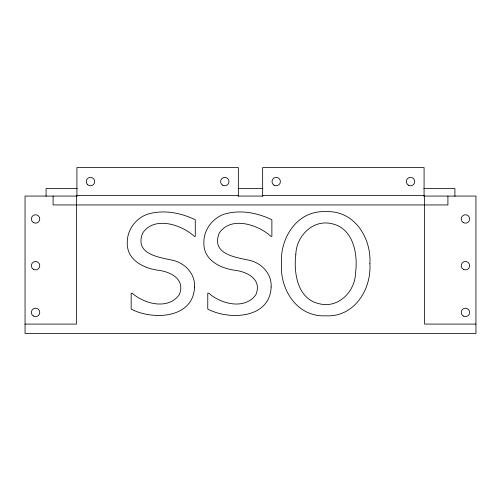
<?xml version="1.0" encoding="UTF-8"?>
<svg xmlns="http://www.w3.org/2000/svg" width="501" height="501" viewBox="0 0 501 501"><rect width="100%" height="100%" fill="white"/><g stroke="black" fill="none" stroke-linecap="round" stroke-linejoin="round"><path stroke-width="0.75" d="M77.229 188.589L46.079 188.589L46.079 196.379M238.038 188.589L262.962 188.589M423.771 188.589L454.921 188.589L454.921 196.379M76.916 195.597L238.351 195.597M262.649 195.597L424.084 195.597M77.229 196.066L25.05 196.066L25.05 333.441L475.95 333.441L475.95 196.066L423.771 196.066M238.038 196.066L262.962 196.066M25.05 324.091L76.446 324.091L76.446 196.066M475.95 324.091L424.554 324.091L424.554 196.066M447.913 196.066L447.913 204.94L53.087 204.94L53.087 196.066M424.084 196.066L424.084 167.559L262.649 167.559L262.649 196.066M238.351 196.066L238.351 167.559L76.916 167.559L76.916 196.066M295.822 254.452C293.523 272.888 297.531 298.972 319.018 303.681C338.313 308.823 355.115 291.595 355.541 272.945C358.027 254.42 353.618 228.663 332.251 223.815C313.156 218.856 296.285 235.958 295.822 254.452M369.895 263.714C371.535 289.616 354.132 317.39 325.725 315.805C297.287 317.315 279.827 289.71 281.481 263.714C279.852 237.781 297.35 210.119 325.725 211.685C354.138 210.044 371.529 237.812 369.895 263.714M194.545 286.941C193.411 318.667 152.861 320.471 131.168 309.092L131.168 293.185L132.176 293.185C144.532 304.107 168.142 310.15 179.289 294.72C185.752 279.032 170.321 271.511 157.283 270.12C142.541 267.885 126.434 259.355 127.273 242.227C127.235 229.802 135.652 218.492 147.244 214.303C163.169 209.362 180.523 212.668 195.284 219.739L195.284 236.391L194.338 236.391C181.807 224.623 153.838 215.48 142.516 233.36C134.731 253.631 157.42 257.051 171.517 260.019C184.343 262.342 195.346 273.421 194.545 286.941M271.141 286.941C270.014 318.667 229.464 320.471 207.765 309.092L207.765 293.185L208.773 293.185C221.129 304.107 244.745 310.15 255.886 294.72C262.355 279.032 246.918 271.511 233.886 270.12C219.144 267.885 203.037 259.355 203.876 242.227C203.838 229.802 212.249 218.492 223.847 214.303C239.772 209.362 257.126 212.668 271.88 219.739L271.88 236.391L270.941 236.391C258.41 224.623 230.435 215.48 219.112 233.36C211.334 253.631 234.017 257.051 248.114 260.019C260.946 262.342 271.949 273.421 271.141 286.941M408.434 185.22A4.208 4.208 0 0 0 414.74 181.581A4.208 4.208 0 0 0 408.434 177.936A4.208 4.208 0 0 0 408.434 185.22M274.097 185.22A4.208 4.208 0 0 0 280.403 181.581A4.208 4.208 0 0 0 274.097 177.936A4.208 4.208 0 0 0 274.097 185.22M222.701 185.22A4.208 4.208 0 0 0 229.007 181.581A4.208 4.208 0 0 0 222.701 177.936A4.208 4.208 0 0 0 222.701 185.22M87.493 184.556A4.208 4.208 0 0 0 94.526 182.671A4.208 4.208 0 0 0 89.378 177.517A4.208 4.208 0 0 0 87.493 184.556M33.461 222.601A4.208 4.208 0 0 0 39.767 218.962A4.208 4.208 0 0 0 33.461 215.317A4.208 4.208 0 0 0 33.461 222.601M33.461 269.325A4.208 4.208 0 0 0 39.767 265.687A4.208 4.208 0 0 0 33.461 262.042A4.208 4.208 0 0 0 33.461 269.325M33.461 316.056A4.208 4.208 0 0 0 39.767 312.411A4.208 4.208 0 0 0 33.461 308.766A4.208 4.208 0 0 0 33.461 316.056M463.331 316.056A4.208 4.208 0 0 0 469.644 312.411A4.208 4.208 0 0 0 463.331 308.766A4.208 4.208 0 0 0 463.331 316.056M463.331 269.325A4.208 4.208 0 0 0 469.644 265.687A4.208 4.208 0 0 0 463.331 262.042A4.208 4.208 0 0 0 463.331 269.325M463.331 222.601A4.208 4.208 0 0 0 469.644 218.962A4.208 4.208 0 0 0 463.331 215.317A4.208 4.208 0 0 0 463.331 222.601"/></g></svg>
